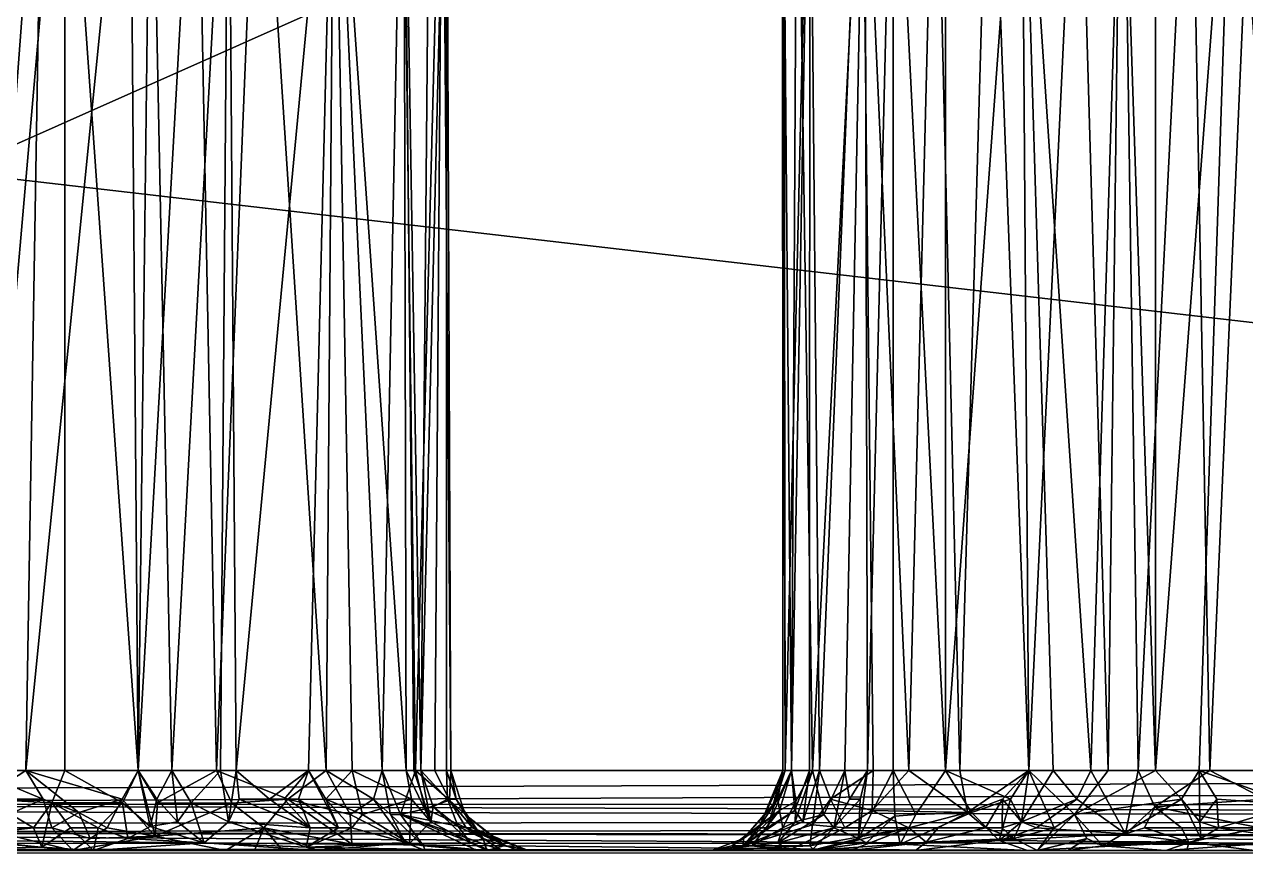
# Model space of a CAD drawing. Extents: x -30 to 83, y -53 to 60.
# Drawn here: x 12.003 to 13.531, y -13.002 to -11.967 of the extents above; entities that cross this region are included whole.
import ezdxf

# ---------------------------------------------------------------- set-up
doc = ezdxf.new("R2010")
doc.units = 0
doc.header["$MEASUREMENT"] = 0

msp = doc.modelspace()

# ---------------------------------------------------------------- linework, layer by layer
for points in [[(63.169998, -40), (-9.17, -40), (63.169998, 60)], [(-9.17, 60), (63.169998, 60), (-9.17, -40)], [(-7.187, 58, 2), (-7.187, -40, 2), (61.187, -40, 2)], [(61.187, 58, 2), (-7.187, 58, 2), (61.187, -40, 2)], [(-30, -1, 38), (30, -1, 38), (-30, -17, 38)], [(30, -17, 38), (-30, -17, 38), (30, -1, 38)], [(30, -2.998, 39.998001), (-30, -2.998, 39.998001), (-30, -15.003, 39.998001)], [(-30, -15.003, 39.998001), (30, -15.003, 39.998001), (30, -2.998, 39.998001)], [(5, -15, 40), (5, -3, 40), (75, -15, 40)], [(75, -3, 40), (75, -15, 40), (5, -3, 40)], [(9.998001, -13.003, 41.998001), (21.252998, -13.003, 41.998001), (21.252998, -7.997999, 41.998001)], [(9.998001, -13.003, 41.998001), (21.252998, -7.997999, 41.998001), (9.998001, -7.997999, 41.998001)], [(18.379839, -12.9, 47.587738), (6.012379, -12.9, 57.905735), (7.153762, -11.59938, 56.953491)], [(18.379839, -11.6, 47.587738), (18.379839, -12.9, 47.587738), (7.153762, -11.59938, 56.953491)], [(10.890836, -12.9, 62.784191), (21.208832, -12.9, 50.416733), (11.864437, -11.6, 61.61721)], [(21.208832, -11.6, 50.416733), (11.864437, -11.6, 61.61721), (21.208832, -12.9, 50.416733)], [(12.026202, -11.6, 57.25922), (11.92889, -12.9, 57.247612), (11.91829, -11.6, 57.245014)], [(12.004444, -12.9, 57.257801), (11.92889, -12.9, 57.247612), (12.026202, -11.6, 57.25922)], [(11.982736, -11.6, 56.263027), (11.940048, -12.9, 56.271519), (12.053453, -11.6, 56.260067)], [(11.940048, -12.9, 56.271519), (12.053453, -12.9, 56.260067), (12.053453, -11.6, 56.260067)], [(12.145329, -12.9, 57.247616), (12.004444, -12.9, 57.257801), (12.134538, -11.6, 57.249271)], [(12.026202, -11.6, 57.25922), (12.134538, -11.6, 57.249271), (12.004444, -12.9, 57.257801)], [(12.053453, -12.9, 56.260067), (12.145329, -12.9, 56.271317), (12.053453, -11.6, 56.260067)], [(12.16116, -11.6, 56.275436), (12.053453, -11.6, 56.260067), (12.145329, -12.9, 56.271317)], [(12.218111, -11.6, 57.224911), (12.145329, -12.9, 57.247616), (12.134538, -11.6, 57.249271)], [(12.145329, -12.9, 57.247616), (12.218111, -11.6, 57.224911), (12.243326, -12.9, 57.214603)], [(12.145329, -12.9, 56.271317), (12.187465, -12.9, 56.282608), (12.16116, -11.6, 56.275436)], [(12.16116, -11.6, 56.275436), (12.187465, -12.9, 56.282608), (12.258197, -11.6, 56.311138)], [(12.187465, -12.9, 56.282608), (12.248417, -12.9, 56.306309), (12.258197, -11.6, 56.311138)], [(12.218111, -11.6, 57.224911), (12.296183, -11.6, 57.186409), (12.243326, -12.9, 57.214603)], [(12.243326, -12.9, 57.214603), (12.296183, -11.6, 57.186409), (12.380328, -12.9, 57.121922)], [(12.248417, -12.9, 56.306309), (12.267982, -12.9, 56.315964), (12.258197, -11.6, 56.311138)], [(12.258197, -11.6, 56.311138), (12.267982, -12.9, 56.315964), (12.390659, -11.6, 56.405914)], [(12.3585, -12.9, 56.376442), (12.390659, -11.6, 56.405914), (12.267982, -12.9, 56.315964)], [(12.390659, -11.6, 57.113018), (12.380328, -12.9, 57.121922), (12.296183, -11.6, 57.186409)], [(12.412932, -12.9, 56.429871), (12.390659, -11.6, 56.405914), (12.3585, -12.9, 56.376442)], [(12.450643, -12.9, 57.039051), (12.380328, -12.9, 57.121922), (12.390659, -11.6, 57.113018)], [(12.477781, -11.6, 56.523922), (12.390659, -11.6, 56.405914), (12.48061, -12.9, 56.528587)], [(12.412932, -12.9, 56.429871), (12.48061, -12.9, 56.528587), (12.390659, -11.6, 56.405914)], [(12.390659, -11.6, 57.113018), (12.476049, -11.6, 56.997181), (12.450643, -12.9, 57.039051)], [(12.450643, -12.9, 57.039051), (12.476049, -11.6, 56.997181), (12.492242, -12.9, 56.965687)], [(12.476049, -11.6, 56.997181), (12.526268, -11.6, 56.844334), (12.492242, -12.9, 56.965687)], [(12.48061, -12.9, 56.528587), (12.490262, -12.9, 56.548153), (12.477781, -11.6, 56.523922)], [(12.490262, -12.9, 56.548153), (12.499044, -12.9, 56.568123), (12.477781, -11.6, 56.523922)], [(12.510654, -11.6, 56.601585), (12.477781, -11.6, 56.523922), (12.499044, -12.9, 56.568123)], [(12.51656, -12.9, 56.899212), (12.492242, -12.9, 56.965687), (12.526268, -11.6, 56.844334)], [(12.510654, -11.6, 56.601585), (12.499044, -12.9, 56.568123), (12.531168, -11.6, 56.683418)], [(12.499044, -12.9, 56.568123), (12.531168, -12.9, 56.683418), (12.531168, -11.6, 56.683418)], [(12.536513, -12.9, 56.775806), (12.51656, -12.9, 56.899212), (12.526268, -11.6, 56.844334)], [(12.526268, -11.6, 56.844334), (12.531168, -11.6, 56.683418), (12.536513, -12.9, 56.775806)], [(12.536513, -12.9, 56.775806), (12.531168, -11.6, 56.683418), (12.531168, -12.9, 56.683418)], [(12.970161, -11.6, 55.477001), (12.963175, -12.9, 55.453468), (12.951557, -11.6, 55.334343)], [(12.952328, -12.9, 55.358856), (12.951557, -11.6, 55.334343), (12.963175, -12.9, 55.453468)], [(12.952328, -12.9, 55.358856), (12.955241, -12.9, 55.285446), (12.951557, -11.6, 55.334343)], [(12.953226, -11.6, 55.301674), (12.951557, -11.6, 55.334343), (12.955241, -12.9, 55.285446)], [(12.953226, -11.6, 55.301674), (12.955241, -12.9, 55.285446), (12.985873, -11.6, 55.164249)], [(12.963168, -12.9, 55.23703), (12.985873, -11.6, 55.164249), (12.955241, -12.9, 55.285446)], [(12.963168, -12.9, 55.23703), (12.985428, -12.9, 55.16407), (12.985873, -11.6, 55.164249)], [(12.98938, -12.9, 55.536594), (12.963175, -12.9, 55.453468), (12.970161, -11.6, 55.477001)], [(13.054646, -11.6, 55.649635), (12.98938, -12.9, 55.536594), (12.970161, -11.6, 55.477001)], [(12.985428, -12.9, 55.16407), (12.998162, -12.9, 55.133942), (12.985873, -11.6, 55.164249)], [(12.985873, -11.6, 55.164249), (12.998162, -12.9, 55.133942), (13.051097, -11.6, 55.050137)], [(13.029622, -12.9, 55.613903), (12.98938, -12.9, 55.536594), (13.054646, -11.6, 55.649635)], [(12.998162, -12.9, 55.133942), (13.065062, -12.9, 55.028263), (13.051097, -11.6, 55.050137)], [(13.058246, -12.9, 55.653744), (13.029622, -12.9, 55.613903), (13.054646, -11.6, 55.649635)], [(13.065062, -12.9, 55.028263), (13.109744, -12.9, 54.980556), (13.051097, -11.6, 55.050137)], [(13.051097, -11.6, 55.050137), (13.109744, -12.9, 54.980556), (13.14283, -11.6, 54.952179)], [(13.054646, -11.6, 55.649635), (13.090228, -11.6, 55.690929), (13.058246, -12.9, 55.653744)], [(13.090228, -12.9, 55.690929), (13.058246, -12.9, 55.653744), (13.090228, -11.6, 55.690929)], [(13.090228, -12.9, 55.690929), (13.090228, -11.6, 55.690929), (13.155734, -12.9, 55.748375)], [(13.155734, -11.6, 55.748375), (13.155734, -12.9, 55.748375), (13.090228, -11.6, 55.690929)], [(13.109744, -12.9, 54.980556), (13.173864, -12.9, 54.930012), (13.14283, -11.6, 54.952179)], [(13.211115, -11.6, 54.907413), (13.14283, -11.6, 54.952179), (13.173864, -12.9, 54.930012)], [(13.259976, -12.9, 55.80719), (13.155734, -12.9, 55.748375), (13.250946, -11.6, 55.800621)], [(13.250946, -11.6, 55.800621), (13.155734, -12.9, 55.748375), (13.155734, -11.6, 55.748375)], [(13.259976, -12.9, 54.883312), (13.211115, -11.6, 54.907413), (13.173864, -12.9, 54.930012)], [(13.321912, -11.6, 54.862293), (13.211115, -11.6, 54.907413), (13.259976, -12.9, 54.883312)], [(13.250946, -11.6, 55.800621), (13.37807, -11.6, 55.83902), (13.337856, -12.9, 55.831871)], [(13.337856, -12.9, 55.831871), (13.290636, -12.9, 55.818604), (13.250946, -11.6, 55.800621)], [(13.290636, -12.9, 55.818604), (13.259976, -12.9, 55.80719), (13.250946, -11.6, 55.800621)], [(13.259976, -12.9, 54.883312), (13.35919, -12.9, 54.854145), (13.321912, -11.6, 54.862293)], [(13.321912, -11.6, 54.862293), (13.35919, -12.9, 54.854145), (13.375277, -11.6, 54.851185)], [(13.337856, -12.9, 55.831871), (13.37807, -11.6, 55.83902), (13.3969, -12.9, 55.842167)], [(13.35919, -12.9, 54.854145), (13.41863, -12.9, 54.846439), (13.375277, -11.6, 54.851185)], [(13.41863, -11.6, 54.846439), (13.375277, -11.6, 54.851185), (13.41863, -12.9, 54.846439)], [(13.37807, -11.6, 55.83902), (13.46223, -11.6, 55.845016), (13.3969, -12.9, 55.842167)], [(13.486681, -12.9, 55.843178), (13.3969, -12.9, 55.842167), (13.46223, -11.6, 55.845016)], [(13.473126, -12.9, 54.845726), (13.516585, -11.6, 54.849529), (13.41863, -12.9, 54.846439)], [(13.41863, -11.6, 54.846439), (13.41863, -12.9, 54.846439), (13.516585, -11.6, 54.849529)], [(13.46223, -11.6, 55.845016), (13.543455, -11.6, 55.836353), (13.486681, -12.9, 55.843178)], [(13.473126, -12.9, 54.845726), (13.601678, -12.9, 54.868393), (13.516585, -11.6, 54.849529)], [(13.585902, -12.9, 55.826462), (13.486681, -12.9, 55.843178), (13.543455, -11.6, 55.836353)], [(13.585902, -11.6, 54.864044), (13.516585, -11.6, 54.849529), (13.601678, -12.9, 54.868393)], [(6.018382, -12.94227, 57.912926), (6.012379, -12.9, 57.905735), (18.379839, -12.9, 47.587738)], [(18.393953, -12.96258, 47.604652), (6.018382, -12.94227, 57.912926), (18.379839, -12.9, 47.587738)], [(21.200899, -12.94422, 50.410114), (21.208832, -12.9, 50.416733), (10.883645, -12.94227, 62.778191)], [(10.890836, -12.9, 62.784191), (10.883645, -12.94227, 62.778191), (21.208832, -12.9, 50.416733)], [(11.92889, -12.9, 57.247612), (12.004444, -12.9, 57.257801), (11.949007, -12.93603, 57.259113)], [(11.954515, -12.93603, 56.259216), (12.037106, -12.94056, 56.249092), (11.940048, -12.9, 56.271519)], [(11.940048, -12.9, 56.271519), (12.037106, -12.94056, 56.249092), (12.053453, -12.9, 56.260067)], [(11.949007, -12.93603, 57.259113), (12.004444, -12.9, 57.257801), (12.026047, -12.93603, 57.266575)], [(12.125211, -12.93603, 57.259109), (12.004444, -12.9, 57.257801), (12.145329, -12.9, 57.247616)], [(12.026047, -12.93603, 57.266575), (12.004444, -12.9, 57.257801), (12.070891, -12.95269, 57.274593)], [(12.125211, -12.93603, 57.259109), (12.070891, -12.95269, 57.274593), (12.004444, -12.9, 57.257801)], [(12.037106, -12.94056, 56.249092), (12.125734, -12.94056, 56.25684), (12.053453, -12.9, 56.260067)], [(12.145329, -12.9, 56.271317), (12.053453, -12.9, 56.260067), (12.125734, -12.94056, 56.25684)], [(12.145329, -12.9, 57.247616), (12.166421, -12.98216, 57.287506), (12.125211, -12.93603, 57.259109)], [(12.145329, -12.9, 56.271317), (12.125734, -12.94056, 56.25684), (12.160156, -12.96993, 56.244793)], [(12.145329, -12.9, 57.247616), (12.243326, -12.9, 57.214603), (12.1692, -12.94056, 57.252453)], [(12.145329, -12.9, 56.271317), (12.168415, -12.93603, 56.269398), (12.187465, -12.9, 56.282608)], [(12.1692, -12.94056, 57.252453), (12.166421, -12.98216, 57.287506), (12.145329, -12.9, 57.247616)], [(12.145329, -12.9, 56.271317), (12.160156, -12.96993, 56.244793), (12.168415, -12.93603, 56.269398)], [(12.187465, -12.9, 56.282608), (12.168415, -12.93603, 56.269398), (12.194493, -12.96428, 56.260292)], [(12.262488, -12.94083, 57.216118), (12.1692, -12.94056, 57.252453), (12.243326, -12.9, 57.214603)], [(12.211669, -12.94056, 56.279873), (12.248417, -12.9, 56.306309), (12.187465, -12.9, 56.282608)], [(12.187465, -12.9, 56.282608), (12.194493, -12.96428, 56.260292), (12.211669, -12.94056, 56.279873)], [(12.211669, -12.94056, 56.279873), (12.258303, -12.96428, 56.28511), (12.248417, -12.9, 56.306309)], [(12.380328, -12.9, 57.121922), (12.332436, -12.93603, 57.171597), (12.243326, -12.9, 57.214603)], [(12.243326, -12.9, 57.214603), (12.332436, -12.93603, 57.171597), (12.262488, -12.94083, 57.216118)], [(12.248417, -12.9, 56.306309), (12.258303, -12.96428, 56.28511), (12.267982, -12.9, 56.315964)], [(12.271377, -12.93603, 56.309441), (12.267982, -12.9, 56.315964), (12.258303, -12.96428, 56.28511)], [(12.267982, -12.9, 56.315964), (12.30971, -12.93603, 56.33157), (12.3585, -12.9, 56.376442)], [(12.267982, -12.9, 56.315964), (12.271377, -12.93603, 56.309441), (12.30971, -12.93603, 56.33157)], [(12.328115, -12.93603, 56.343864), (12.3585, -12.9, 56.376442), (12.30971, -12.93603, 56.33157)], [(12.328115, -12.93603, 56.343864), (12.34597, -12.93603, 56.356953), (12.3585, -12.9, 56.376442)], [(12.332436, -12.93603, 57.171597), (12.380328, -12.9, 57.121922), (12.410733, -12.95523, 57.117126)], [(12.396026, -12.97181, 56.367779), (12.3585, -12.9, 56.376442), (12.34597, -12.93603, 56.356953)], [(12.3585, -12.9, 56.376442), (12.379869, -12.93603, 56.385406), (12.412932, -12.9, 56.429871)], [(12.396026, -12.97181, 56.367779), (12.379869, -12.93603, 56.385406), (12.3585, -12.9, 56.376442)], [(12.425979, -12.95523, 56.418434), (12.412932, -12.9, 56.429871), (12.379869, -12.93603, 56.385406)], [(12.439619, -12.93603, 57.068317), (12.380328, -12.9, 57.121922), (12.450643, -12.9, 57.039051)], [(12.439619, -12.93603, 57.068317), (12.410733, -12.95523, 57.117126), (12.380328, -12.9, 57.121922)], [(12.425979, -12.95523, 56.418434), (12.487129, -12.93603, 56.525196), (12.412932, -12.9, 56.429871)], [(12.48061, -12.9, 56.528587), (12.412932, -12.9, 56.429871), (12.487129, -12.93603, 56.525196)], [(12.450643, -12.9, 57.039051), (12.460896, -12.95523, 57.056202), (12.439619, -12.93603, 57.068317)], [(12.450643, -12.9, 57.039051), (12.492242, -12.9, 56.965687), (12.473433, -12.95523, 57.03743)], [(12.473433, -12.95523, 57.03743), (12.460896, -12.95523, 57.056202), (12.450643, -12.9, 57.039051)], [(12.504446, -12.94817, 56.971046), (12.473433, -12.95523, 57.03743), (12.492242, -12.9, 56.965687)], [(12.490262, -12.9, 56.548153), (12.48061, -12.9, 56.528587), (12.511461, -12.96428, 56.538269)], [(12.487129, -12.93603, 56.525196), (12.511461, -12.96428, 56.538269), (12.48061, -12.9, 56.528587)], [(12.490262, -12.9, 56.548153), (12.511461, -12.96428, 56.538269), (12.499044, -12.9, 56.568123)], [(12.51656, -12.9, 56.899212), (12.534852, -12.93716, 56.858517), (12.492242, -12.9, 56.965687)], [(12.534852, -12.93716, 56.858517), (12.504446, -12.94817, 56.971046), (12.492242, -12.9, 56.965687)], [(12.514551, -12.94563, 56.573914), (12.499044, -12.9, 56.568123), (12.511461, -12.96428, 56.538269)], [(12.514551, -12.94563, 56.573914), (12.532434, -12.93603, 56.649654), (12.499044, -12.9, 56.568123)], [(12.499044, -12.9, 56.568123), (12.532434, -12.93603, 56.649654), (12.531168, -12.9, 56.683418)], [(12.51656, -12.9, 56.899212), (12.536513, -12.9, 56.775806), (12.534852, -12.93716, 56.858517)], [(12.531168, -12.9, 56.683418), (12.543253, -12.93603, 56.726288), (12.536513, -12.9, 56.775806)], [(12.532434, -12.93603, 56.649654), (12.543253, -12.93603, 56.726288), (12.531168, -12.9, 56.683418)], [(12.554453, -12.95523, 56.759468), (12.534852, -12.93716, 56.858517), (12.536513, -12.9, 56.775806)], [(12.554453, -12.95523, 56.759468), (12.536513, -12.9, 56.775806), (12.543253, -12.93603, 56.726288)], [(12.955241, -12.9, 55.285446), (12.952328, -12.9, 55.358856), (12.922085, -12.97181, 55.298943)], [(12.939211, -12.94563, 55.334187), (12.922085, -12.97181, 55.298943), (12.952328, -12.9, 55.358856)], [(12.922085, -12.97181, 55.298943), (12.932656, -12.97181, 55.230263), (12.955241, -12.9, 55.285446)], [(12.963168, -12.9, 55.23703), (12.955241, -12.9, 55.285446), (12.932656, -12.97181, 55.230263)], [(12.963168, -12.9, 55.23703), (12.932656, -12.97181, 55.230263), (12.967029, -12.95016, 55.16898)], [(12.9459, -12.93603, 55.389469), (12.939211, -12.94563, 55.334187), (12.952328, -12.9, 55.358856)], [(12.963175, -12.9, 55.453468), (12.9459, -12.93603, 55.389469), (12.952328, -12.9, 55.358856)], [(12.9459, -12.93603, 55.389469), (12.963175, -12.9, 55.453468), (12.948163, -12.95016, 55.456799)], [(12.968521, -12.93857, 55.503277), (12.948163, -12.95016, 55.456799), (12.963175, -12.9, 55.453468)], [(12.967029, -12.95016, 55.16898), (12.985428, -12.9, 55.16407), (12.963168, -12.9, 55.23703)], [(12.968521, -12.93857, 55.503277), (12.963175, -12.9, 55.453468), (12.98938, -12.9, 55.536594)], [(12.976964, -12.96428, 55.124054), (12.985428, -12.9, 55.16407), (12.967029, -12.95016, 55.16898)], [(13.003282, -12.95523, 55.603928), (12.967772, -12.96428, 55.545547), (12.98938, -12.9, 55.536594)], [(12.98938, -12.9, 55.536594), (12.967772, -12.96428, 55.545547), (12.968521, -12.93857, 55.503277)], [(12.976964, -12.96428, 55.124054), (12.998162, -12.9, 55.133942), (12.985428, -12.9, 55.16407)], [(12.989062, -12.96805, 55.091747), (12.998162, -12.9, 55.133942), (12.976964, -12.96428, 55.124054)], [(12.998162, -12.9, 55.133942), (12.989062, -12.96805, 55.091747), (13.011937, -12.93603, 55.091572)], [(13.029622, -12.9, 55.613903), (13.003282, -12.95523, 55.603928), (12.98938, -12.9, 55.536594)], [(13.065062, -12.9, 55.028263), (12.998162, -12.9, 55.133942), (13.011937, -12.93603, 55.091572)], [(13.029622, -12.9, 55.613903), (13.016137, -12.97181, 55.649975), (13.003282, -12.95523, 55.603928)], [(13.011937, -12.93603, 55.091572), (13.063931, -12.95016, 55.005524), (13.065062, -12.9, 55.028263)], [(13.035724, -12.93603, 55.636257), (13.016137, -12.97181, 55.649975), (13.029622, -12.9, 55.613903)], [(13.035724, -12.93603, 55.636257), (13.029622, -12.9, 55.613903), (13.058246, -12.9, 55.653744)], [(13.048813, -12.93603, 55.65411), (13.035724, -12.93603, 55.636257), (13.058246, -12.9, 55.653744)], [(13.090228, -12.9, 55.690929), (13.046974, -12.98499, 55.715771), (13.058246, -12.9, 55.653744)], [(13.046974, -12.98499, 55.715771), (13.048813, -12.93603, 55.65411), (13.058246, -12.9, 55.653744)], [(13.046974, -12.98499, 55.715771), (13.090228, -12.9, 55.690929), (13.092264, -12.95711, 55.720261)], [(13.065062, -12.9, 55.028263), (13.063931, -12.95016, 55.005524), (13.109744, -12.9, 54.980556)], [(13.109744, -12.9, 54.980556), (13.063931, -12.95016, 55.005524), (13.183488, -12.95269, 54.903927)], [(13.118773, -12.95523, 55.741566), (13.090228, -12.9, 55.690929), (13.155734, -12.9, 55.748375)], [(13.092264, -12.95711, 55.720261), (13.090228, -12.9, 55.690929), (13.118773, -12.95523, 55.741566)], [(13.109744, -12.9, 54.980556), (13.183488, -12.95269, 54.903927), (13.173864, -12.9, 54.930012)], [(13.118773, -12.95523, 55.741566), (13.155734, -12.9, 55.748375), (13.188474, -12.95269, 55.789314)], [(13.188474, -12.95269, 55.789314), (13.155734, -12.9, 55.748375), (13.23691, -12.93603, 55.805069)], [(13.259976, -12.9, 55.80719), (13.23691, -12.93603, 55.805069), (13.155734, -12.9, 55.748375)], [(13.173864, -12.9, 54.930012), (13.183488, -12.95269, 54.903927), (13.259976, -12.9, 54.883312)], [(13.226982, -12.93603, 54.890327), (13.259976, -12.9, 54.883312), (13.183488, -12.95269, 54.903927)], [(13.259976, -12.9, 54.883312), (13.226982, -12.93603, 54.890327), (13.251031, -12.96428, 54.861698)], [(13.259976, -12.9, 55.80719), (13.251024, -12.96428, 55.8288), (13.23691, -12.93603, 55.805069)], [(13.290636, -12.9, 55.818604), (13.251024, -12.96428, 55.8288), (13.259976, -12.9, 55.80719)], [(13.290636, -12.9, 55.818604), (13.320009, -12.93603, 55.83532), (13.251024, -12.96428, 55.8288)], [(13.29157, -12.97181, 54.838581), (13.259976, -12.9, 54.883312), (13.251031, -12.96428, 54.861698)], [(13.35919, -12.9, 54.854145), (13.259976, -12.9, 54.883312), (13.317421, -12.95523, 54.845528)], [(13.259976, -12.9, 54.883312), (13.29157, -12.97181, 54.838581), (13.317421, -12.95523, 54.845528)], [(13.320009, -12.93603, 55.83532), (13.290636, -12.9, 55.818604), (13.337856, -12.9, 55.831871)], [(13.35919, -12.9, 54.854145), (13.317421, -12.95523, 54.845528), (13.41863, -12.9, 54.846439)], [(13.451326, -12.93603, 54.837898), (13.41863, -12.9, 54.846439), (13.317421, -12.95523, 54.845528)], [(13.320009, -12.93603, 55.83532), (13.337856, -12.9, 55.831871), (13.380955, -12.97934, 55.879761)], [(13.337856, -12.9, 55.831871), (13.3969, -12.9, 55.842167), (13.380955, -12.97934, 55.879761)], [(13.380955, -12.97934, 55.879761), (13.3969, -12.9, 55.842167), (13.41793, -12.94563, 55.856392)], [(13.3969, -12.9, 55.842167), (13.486681, -12.9, 55.843178), (13.41793, -12.94563, 55.856392)], [(13.41793, -12.94563, 55.856392), (13.486681, -12.9, 55.843178), (13.555653, -12.93603, 55.841423)], [(13.473126, -12.9, 54.845726), (13.41863, -12.9, 54.846439), (13.451326, -12.93603, 54.837898)], [(13.451326, -12.93603, 54.837898), (13.474152, -12.96428, 54.822353), (13.473126, -12.9, 54.845726)], [(13.594296, -12.94309, 54.854408), (13.473126, -12.9, 54.845726), (13.495542, -12.93603, 54.839828)], [(13.601678, -12.9, 54.868393), (13.473126, -12.9, 54.845726), (13.594296, -12.94309, 54.854408)], [(13.473126, -12.9, 54.845726), (13.474152, -12.96428, 54.822353), (13.495542, -12.93603, 54.839828)], [(13.486681, -12.9, 55.843178), (13.585902, -12.9, 55.826462), (13.555653, -12.93603, 55.841423)], [(6.030446, -12.96874, 57.92738), (6.018382, -12.94227, 57.912926), (18.393953, -12.96258, 47.604652)], [(10.883645, -12.94227, 62.778191), (10.863414, -12.97661, 62.761311), (21.186007, -12.97028, 50.397682)], [(21.186007, -12.97028, 50.397682), (21.200899, -12.94422, 50.410114), (10.883645, -12.94227, 62.778191)], [(12.013933, -12.97181, 56.228706), (11.954515, -12.93603, 56.259216), (11.895161, -12.98499, 56.229717)], [(11.949007, -12.93603, 57.259113), (12.026047, -12.93603, 57.266575), (11.944857, -12.97181, 57.282654)], [(12.037112, -12.97181, 57.290722), (11.944857, -12.97181, 57.282654), (12.026047, -12.93603, 57.266575)], [(12.037106, -12.94056, 56.249092), (11.954515, -12.93603, 56.259216), (12.013933, -12.97181, 56.228706)], [(12.013933, -12.97181, 56.228706), (12.024724, -12.99588, 56.186535), (12.037106, -12.94056, 56.249092)], [(12.037106, -12.94056, 56.249092), (12.024724, -12.99588, 56.186535), (12.060285, -12.97181, 56.22871)], [(12.037112, -12.97181, 57.290722), (12.026047, -12.93603, 57.266575), (12.070891, -12.95269, 57.274593)], [(12.060285, -12.97181, 56.22871), (12.094926, -12.97181, 56.231491), (12.037106, -12.94056, 56.249092)], [(12.125734, -12.94056, 56.25684), (12.037106, -12.94056, 56.249092), (12.094926, -12.97181, 56.231491)], [(12.125211, -12.93603, 57.259109), (12.106451, -12.97181, 57.286182), (12.070891, -12.95269, 57.274593)], [(12.132339, -12.98499, 56.219364), (12.125734, -12.94056, 56.25684), (12.094926, -12.97181, 56.231491)], [(12.106451, -12.97181, 57.286182), (12.125211, -12.93603, 57.259109), (12.166421, -12.98216, 57.287506)], [(12.125734, -12.94056, 56.25684), (12.132339, -12.98499, 56.219364), (12.160156, -12.96993, 56.244793)], [(12.160156, -12.96993, 56.244793), (12.194493, -12.96428, 56.260292), (12.168415, -12.93603, 56.269398)], [(12.1692, -12.94056, 57.252453), (12.262488, -12.94083, 57.216118), (12.166421, -12.98216, 57.287506)], [(12.302483, -12.97181, 57.219112), (12.166421, -12.98216, 57.287506), (12.262488, -12.94083, 57.216118)], [(12.194493, -12.96428, 56.260292), (12.227861, -12.99063, 56.235367), (12.211669, -12.94056, 56.279873)], [(12.211669, -12.94056, 56.279873), (12.227861, -12.99063, 56.235367), (12.258303, -12.96428, 56.28511)], [(12.258303, -12.96428, 56.28511), (12.360522, -12.97181, 56.33799), (12.271377, -12.93603, 56.309441)], [(12.302483, -12.97181, 57.219112), (12.262488, -12.94083, 57.216118), (12.332436, -12.93603, 57.171597)], [(12.30971, -12.93603, 56.33157), (12.271377, -12.93603, 56.309441), (12.360522, -12.97181, 56.33799)], [(12.302483, -12.97181, 57.219112), (12.332436, -12.93603, 57.171597), (12.412473, -12.99238, 57.178432)], [(12.30971, -12.93603, 56.33157), (12.360522, -12.97181, 56.33799), (12.328115, -12.93603, 56.343864)], [(12.328115, -12.93603, 56.343864), (12.360522, -12.97181, 56.33799), (12.34597, -12.93603, 56.356953)], [(12.332436, -12.93603, 57.171597), (12.410733, -12.95523, 57.117126), (12.412473, -12.99238, 57.178432)], [(12.34597, -12.93603, 56.356953), (12.360522, -12.97181, 56.33799), (12.396026, -12.97181, 56.367779)], [(12.379869, -12.93603, 56.385406), (12.412763, -12.97181, 56.383808), (12.425979, -12.95523, 56.418434)], [(12.396026, -12.97181, 56.367779), (12.412763, -12.97181, 56.383808), (12.379869, -12.93603, 56.385406)], [(12.439619, -12.93603, 57.068317), (12.479591, -12.99063, 57.098999), (12.410733, -12.95523, 57.117126)], [(12.425979, -12.95523, 56.418434), (12.484965, -12.99124, 56.423824), (12.487129, -12.93603, 56.525196)], [(12.479591, -12.99063, 57.098999), (12.439619, -12.93603, 57.068317), (12.460896, -12.95523, 57.056202)], [(12.511461, -12.96428, 56.538269), (12.487129, -12.93603, 56.525196), (12.484965, -12.99124, 56.423824)], [(12.534852, -12.93716, 56.858517), (12.555776, -12.97181, 56.874451), (12.504446, -12.94817, 56.971046)], [(12.561206, -12.99063, 56.56871), (12.514551, -12.94563, 56.573914), (12.511461, -12.96428, 56.538269)], [(12.514551, -12.94563, 56.573914), (12.545869, -12.96993, 56.614368), (12.532434, -12.93603, 56.649654)], [(12.514551, -12.94563, 56.573914), (12.561206, -12.99063, 56.56871), (12.545869, -12.96993, 56.614368)], [(12.545869, -12.96993, 56.614368), (12.577208, -12.98499, 56.664234), (12.532434, -12.93603, 56.649654)], [(12.532434, -12.93603, 56.649654), (12.577208, -12.98499, 56.664234), (12.543253, -12.93603, 56.726288)], [(12.534852, -12.93716, 56.858517), (12.554453, -12.95523, 56.759468), (12.563822, -12.97181, 56.828812)], [(12.563822, -12.97181, 56.828812), (12.555776, -12.97181, 56.874451), (12.534852, -12.93716, 56.858517)], [(12.554453, -12.95523, 56.759468), (12.543253, -12.93603, 56.726288), (12.577208, -12.98499, 56.664234)], [(12.939211, -12.94563, 55.334187), (12.9459, -12.93603, 55.389469), (12.902887, -12.98499, 55.345253)], [(12.9459, -12.93603, 55.389469), (12.948163, -12.95016, 55.456799), (12.902887, -12.98499, 55.345253)], [(12.939211, -12.94563, 55.334187), (12.902887, -12.98499, 55.345253), (12.922085, -12.97181, 55.298943)], [(12.948163, -12.95016, 55.456799), (12.968521, -12.93857, 55.503277), (12.952102, -12.97181, 55.526951)], [(12.952102, -12.97181, 55.526951), (12.968521, -12.93857, 55.503277), (12.967772, -12.96428, 55.545547)], [(12.989062, -12.96805, 55.091747), (13.029848, -12.97181, 55.021843), (13.011937, -12.93603, 55.091572)], [(13.063931, -12.95016, 55.005524), (13.011937, -12.93603, 55.091572), (13.029848, -12.97181, 55.021843)], [(13.048813, -12.93603, 55.65411), (13.046974, -12.98499, 55.715771), (13.016137, -12.97181, 55.649975)], [(13.035724, -12.93603, 55.636257), (13.048813, -12.93603, 55.65411), (13.016137, -12.97181, 55.649975)], [(13.206017, -12.97181, 54.874016), (13.226982, -12.93603, 54.890327), (13.183488, -12.95269, 54.903927)], [(13.23691, -12.93603, 55.805069), (13.223072, -12.98781, 55.848648), (13.188474, -12.95269, 55.789314)], [(13.206017, -12.97181, 54.874016), (13.226798, -12.97181, 54.86377), (13.226982, -12.93603, 54.890327)], [(13.223072, -12.98781, 55.848648), (13.23691, -12.93603, 55.805069), (13.251024, -12.96428, 55.8288)], [(13.226798, -12.97181, 54.86377), (13.251031, -12.96428, 54.861698), (13.226982, -12.93603, 54.890327)], [(13.251024, -12.96428, 55.8288), (13.320009, -12.93603, 55.83532), (13.269621, -12.97181, 55.844471)], [(13.320009, -12.93603, 55.83532), (13.380955, -12.97934, 55.879761), (13.269621, -12.97181, 55.844471)], [(13.352677, -12.99413, 54.785831), (13.451326, -12.93603, 54.837898), (13.317421, -12.95523, 54.845528)], [(13.352677, -12.99413, 54.785831), (13.475247, -12.98499, 54.797344), (13.451326, -12.93603, 54.837898)], [(13.41793, -12.94563, 55.856392), (13.405018, -12.97181, 55.874493), (13.380955, -12.97934, 55.879761)], [(13.41793, -12.94563, 55.856392), (13.451319, -12.97181, 55.876514), (13.405018, -12.97181, 55.874493)], [(13.41793, -12.94563, 55.856392), (13.555653, -12.93603, 55.841423), (13.549211, -12.97181, 55.867054)], [(13.549211, -12.97181, 55.867054), (13.451319, -12.97181, 55.876514), (13.41793, -12.94563, 55.856392)], [(13.475247, -12.98499, 54.797344), (13.474152, -12.96428, 54.822353), (13.451326, -12.93603, 54.837898)], [(13.497621, -12.97181, 54.816013), (13.495542, -12.93603, 54.839828), (13.474152, -12.96428, 54.822353)], [(13.594296, -12.94309, 54.854408), (13.495542, -12.93603, 54.839828), (13.497621, -12.97181, 54.816013)], [(13.606147, -12.98781, 54.814415), (13.594296, -12.94309, 54.854408), (13.497621, -12.97181, 54.816013)], [(18.415577, -12.98967, 47.630562), (6.030446, -12.96874, 57.92738), (18.393953, -12.96258, 47.604652)], [(12.037112, -12.97181, 57.290722), (12.070891, -12.95269, 57.274593), (12.084906, -12.98499, 57.305805)], [(12.070891, -12.95269, 57.274593), (12.106451, -12.97181, 57.286182), (12.084906, -12.98499, 57.305805)], [(12.410733, -12.95523, 57.117126), (12.479591, -12.99063, 57.098999), (12.412473, -12.99238, 57.178432)], [(12.412763, -12.97181, 56.383808), (12.484965, -12.99124, 56.423824), (12.425979, -12.95523, 56.418434)], [(12.460896, -12.95523, 57.056202), (12.473433, -12.95523, 57.03743), (12.502424, -12.99413, 57.085285)], [(12.502424, -12.99413, 57.085285), (12.479591, -12.99063, 57.098999), (12.460896, -12.95523, 57.056202)], [(12.555776, -12.97181, 56.874451), (12.473433, -12.95523, 57.03743), (12.504446, -12.94817, 56.971046)], [(12.473433, -12.95523, 57.03743), (12.569317, -13, 57.03651), (12.502424, -12.99413, 57.085285)], [(12.58616, -13, 57.001057), (12.473433, -12.95523, 57.03743), (12.600917, -13, 56.964676)], [(12.555776, -12.97181, 56.874451), (12.600917, -13, 56.964676), (12.473433, -12.95523, 57.03743)], [(12.58616, -13, 57.001057), (12.569317, -13, 57.03651), (12.473433, -12.95523, 57.03743)], [(12.554453, -12.95523, 56.759468), (12.577208, -12.98499, 56.664234), (12.602989, -12.99413, 56.709953)], [(12.554453, -12.95523, 56.759468), (12.602989, -12.99413, 56.709953), (12.604615, -12.99413, 56.784245)], [(12.554453, -12.95523, 56.759468), (12.604615, -12.99413, 56.784245), (12.563822, -12.97181, 56.828812)], [(12.888129, -12.99413, 55.419392), (12.902887, -12.98499, 55.345253), (12.948163, -12.95016, 55.456799)], [(12.948163, -12.95016, 55.456799), (12.902633, -12.99413, 55.492275), (12.888129, -12.99413, 55.419392)], [(12.967029, -12.95016, 55.16898), (12.932656, -12.97181, 55.230263), (12.902633, -12.99413, 55.198231)], [(12.976964, -12.96428, 55.124054), (12.967029, -12.95016, 55.16898), (12.902633, -12.99413, 55.198231)], [(12.91348, -12.99413, 55.527588), (12.902633, -12.99413, 55.492275), (12.948163, -12.95016, 55.456799)], [(12.948163, -12.95016, 55.456799), (12.952102, -12.97181, 55.526951), (12.91348, -12.99413, 55.527588)], [(13.016137, -12.97181, 55.649975), (12.945837, -12.99063, 55.580959), (13.003282, -12.95523, 55.603928)], [(13.003282, -12.95523, 55.603928), (12.945837, -12.99063, 55.580959), (12.967772, -12.96428, 55.545547)], [(13.029848, -12.97181, 55.021843), (13.109829, -12.97181, 54.938286), (13.063931, -12.95016, 55.005524)], [(13.092264, -12.95711, 55.720261), (13.056937, -12.99063, 55.739635), (13.046974, -12.98499, 55.715771)], [(13.056937, -12.99063, 55.739635), (13.092264, -12.95711, 55.720261), (13.099166, -12.99238, 55.78421)], [(13.063931, -12.95016, 55.005524), (13.109829, -12.97181, 54.938286), (13.183488, -12.95269, 54.903927)], [(13.118773, -12.95523, 55.741566), (13.099166, -12.99238, 55.78421), (13.092264, -12.95711, 55.720261)], [(13.099166, -12.99238, 55.78421), (13.118773, -12.95523, 55.741566), (13.188474, -12.95269, 55.789314)], [(13.223072, -12.98781, 55.848648), (13.099166, -12.99238, 55.78421), (13.188474, -12.95269, 55.789314)], [(13.146599, -12.97181, 54.910072), (13.183488, -12.95269, 54.903927), (13.109829, -12.97181, 54.938286)], [(13.183488, -12.95269, 54.903927), (13.146599, -12.97181, 54.910072), (13.206017, -12.97181, 54.874016)], [(13.317421, -12.95523, 54.845528), (13.29157, -12.97181, 54.838581), (13.270894, -13, 54.773018)], [(13.270894, -13, 54.773018), (13.332617, -12.98499, 54.809826), (13.317421, -12.95523, 54.845528)], [(13.317421, -12.95523, 54.845528), (13.332617, -12.98499, 54.809826), (13.352677, -12.99413, 54.785831)], [(6.030446, -12.96874, 57.92738), (18.415577, -12.98967, 47.630562), (6.053363, -12.99265, 57.954853)], [(10.817403, -12.99991, 62.722923), (13.180901, -13, 59.88316), (10.863414, -12.97661, 62.761311)], [(21.186007, -12.97028, 50.397682), (10.863414, -12.97661, 62.761311), (21.16601, -12.98967, 50.380997)], [(14.724634, -13, 58.032784), (10.863414, -12.97661, 62.761311), (13.180901, -13, 59.88316)], [(10.863414, -12.97661, 62.761311), (14.724634, -13, 58.032784), (21.16601, -12.98967, 50.380997)], [(11.895161, -12.98499, 56.229717), (12.024724, -12.99588, 56.186535), (12.013933, -12.97181, 56.228706)], [(11.918404, -12.98499, 57.294895), (11.944857, -12.97181, 57.282654), (12.063283, -13, 57.358894)], [(12.037112, -12.97181, 57.290722), (12.063283, -13, 57.358894), (11.944857, -12.97181, 57.282654)], [(12.024724, -12.99588, 56.186535), (12.089403, -13, 56.161751), (12.060285, -12.97181, 56.22871)], [(12.037112, -12.97181, 57.290722), (12.084906, -12.98499, 57.305805), (12.063283, -13, 57.358894)], [(12.094926, -12.97181, 56.231491), (12.060285, -12.97181, 56.22871), (12.089403, -13, 56.161751)], [(12.166421, -12.98216, 57.287506), (12.084906, -12.98499, 57.305805), (12.106451, -12.97181, 57.286182)], [(12.132339, -12.98499, 56.219364), (12.094926, -12.97181, 56.231491), (12.089403, -13, 56.161751)], [(12.160156, -12.96993, 56.244793), (12.132339, -12.98499, 56.219364), (12.227861, -12.99063, 56.235367)], [(12.227861, -12.99063, 56.235367), (12.194493, -12.96428, 56.260292), (12.160156, -12.96993, 56.244793)], [(12.302483, -12.97181, 57.219112), (12.254519, -13, 57.318539), (12.166421, -12.98216, 57.287506)], [(12.227861, -12.99063, 56.235367), (12.355579, -12.99588, 56.283039), (12.258303, -12.96428, 56.28511)], [(12.254519, -13, 57.318539), (12.302483, -12.97181, 57.219112), (12.290681, -13, 57.303253)], [(12.360522, -12.97181, 56.33799), (12.258303, -12.96428, 56.28511), (12.355579, -12.99588, 56.283039)], [(12.325633, -13, 57.28537), (12.290681, -13, 57.303253), (12.302483, -12.97181, 57.219112)], [(12.302483, -12.97181, 57.219112), (12.412473, -12.99238, 57.178432), (12.370372, -13, 57.258224)], [(12.370372, -13, 57.258224), (12.325633, -13, 57.28537), (12.302483, -12.97181, 57.219112)], [(12.360522, -12.97181, 56.33799), (12.355579, -12.99588, 56.283039), (12.396026, -12.97181, 56.367779)], [(12.412763, -12.97181, 56.383808), (12.355579, -12.99588, 56.283039), (12.484965, -12.99124, 56.423824)], [(12.396026, -12.97181, 56.367779), (12.355579, -12.99588, 56.283039), (12.412763, -12.97181, 56.383808)], [(12.511461, -12.96428, 56.538269), (12.484965, -12.99124, 56.423824), (12.561206, -12.99063, 56.56871)], [(12.561206, -12.99063, 56.56871), (12.577208, -12.98499, 56.664234), (12.545869, -12.96993, 56.614368)], [(12.563822, -12.97181, 56.828812), (12.633402, -13, 56.824768), (12.555776, -12.97181, 56.874451)], [(12.619776, -13, 56.902046), (12.555776, -12.97181, 56.874451), (12.633402, -13, 56.824768)], [(12.619776, -13, 56.902046), (12.600917, -13, 56.964676), (12.555776, -12.97181, 56.874451)], [(12.633402, -13, 56.824768), (12.563822, -12.97181, 56.828812), (12.604615, -12.99413, 56.784245)], [(12.976964, -12.96428, 55.124054), (12.902633, -12.99413, 55.198231), (12.989062, -12.96805, 55.091747)], [(12.986, -12.99413, 55.019432), (12.989062, -12.96805, 55.091747), (12.902633, -12.99413, 55.198231)], [(12.932656, -12.97181, 55.230263), (12.922085, -12.97181, 55.298943), (12.902633, -12.99413, 55.198231)], [(12.902887, -12.98499, 55.345253), (12.902633, -12.99413, 55.198231), (12.922085, -12.97181, 55.298943)], [(12.952102, -12.97181, 55.526951), (12.945837, -12.99063, 55.580959), (12.91348, -12.99413, 55.527588)], [(12.952102, -12.97181, 55.526951), (12.967772, -12.96428, 55.545547), (12.945837, -12.99063, 55.580959)], [(13.016137, -12.97181, 55.649975), (12.95983, -13, 55.689396), (12.945837, -12.99063, 55.580959)], [(13.016137, -12.97181, 55.649975), (12.987818, -13, 55.725639), (12.95983, -13, 55.689396)], [(13.029848, -12.97181, 55.021843), (12.989062, -12.96805, 55.091747), (12.986, -12.99413, 55.019432)], [(13.029848, -12.97181, 55.021843), (12.986, -12.99413, 55.019432), (13.109829, -12.97181, 54.938286)], [(12.986, -12.99413, 55.019432), (12.991693, -13, 54.959576), (13.109829, -12.97181, 54.938286)], [(13.046974, -12.98499, 55.715771), (12.987818, -13, 55.725639), (13.016137, -12.97181, 55.649975)], [(12.991693, -13, 54.959576), (13.036516, -13, 54.911938), (13.109829, -12.97181, 54.938286)], [(13.036516, -13, 54.911938), (13.13165, -12.98956, 54.890202), (13.109829, -12.97181, 54.938286)], [(13.146599, -12.97181, 54.910072), (13.109829, -12.97181, 54.938286), (13.13165, -12.98956, 54.890202)], [(13.13165, -12.98956, 54.890202), (13.206017, -12.97181, 54.874016), (13.146599, -12.97181, 54.910072)], [(13.13165, -12.98956, 54.890202), (13.241449, -12.98499, 54.83857), (13.206017, -12.97181, 54.874016)], [(13.226798, -12.97181, 54.86377), (13.206017, -12.97181, 54.874016), (13.241449, -12.98499, 54.83857)], [(13.223072, -12.98781, 55.848648), (13.251024, -12.96428, 55.8288), (13.269621, -12.97181, 55.844471)], [(13.223072, -12.98781, 55.848648), (13.269621, -12.97181, 55.844471), (13.380955, -12.97934, 55.879761)], [(13.241449, -12.98499, 54.83857), (13.251031, -12.96428, 54.861698), (13.226798, -12.97181, 54.86377)], [(13.251031, -12.96428, 54.861698), (13.241449, -12.98499, 54.83857), (13.29157, -12.97181, 54.838581)], [(13.241449, -12.98499, 54.83857), (13.270894, -13, 54.773018), (13.29157, -12.97181, 54.838581)], [(13.405018, -12.97181, 55.874493), (13.46049, -12.98993, 55.900833), (13.380955, -12.97934, 55.879761)], [(13.46049, -12.98993, 55.900833), (13.405018, -12.97181, 55.874493), (13.451319, -12.97181, 55.876514)], [(13.451319, -12.97181, 55.876514), (13.549211, -12.97181, 55.867054), (13.46049, -12.98993, 55.900833)], [(13.598341, -12.99413, 55.89394), (13.46049, -12.98993, 55.900833), (13.549211, -12.97181, 55.867054)], [(13.475247, -12.98499, 54.797344), (13.497621, -12.97181, 54.816013), (13.474152, -12.96428, 54.822353)], [(13.475247, -12.98499, 54.797344), (13.606147, -12.98781, 54.814415), (13.497621, -12.97181, 54.816013)], [(6.053363, -12.99265, 57.954853), (18.415577, -12.98967, 47.630562), (13.654973, -13, 51.659863)], [(13.654973, -13, 51.659863), (8.102488, -13, 56.292217), (6.053363, -12.99265, 57.954853)], [(11.895161, -12.98499, 56.229717), (11.819903, -13, 56.200932), (12.024724, -12.99588, 56.186535)], [(11.907246, -13, 57.345242), (11.918404, -12.98499, 57.294895), (12.063283, -13, 57.358894)], [(12.166421, -12.98216, 57.287506), (12.063283, -13, 57.358894), (12.084906, -12.98499, 57.305805)], [(12.254519, -13, 57.318539), (12.063283, -13, 57.358894), (12.166421, -12.98216, 57.287506)], [(12.132339, -12.98499, 56.219364), (12.089403, -13, 56.161751), (12.227861, -12.99063, 56.235367)], [(12.370054, -13, 56.261181), (12.227861, -12.99063, 56.235367), (12.089403, -13, 56.161751)], [(12.227861, -12.99063, 56.235367), (12.370054, -13, 56.261181), (12.355579, -12.99588, 56.283039)], [(12.355579, -12.99588, 56.283039), (12.581429, -13, 56.509243), (12.484965, -12.99124, 56.423824)], [(12.504482, -13, 57.134563), (12.370372, -13, 57.258224), (12.479591, -12.99063, 57.098999)], [(12.412473, -12.99238, 57.178432), (12.479591, -12.99063, 57.098999), (12.370372, -13, 57.258224)], [(12.504482, -13, 57.134563), (12.479591, -12.99063, 57.098999), (12.502424, -12.99413, 57.085285)], [(12.561206, -12.99063, 56.56871), (12.484965, -12.99124, 56.423824), (12.581429, -13, 56.509243)], [(12.577208, -12.98499, 56.664234), (12.561206, -12.99063, 56.56871), (12.581429, -13, 56.509243)], [(12.602989, -12.99413, 56.709953), (12.577208, -12.98499, 56.664234), (12.581429, -13, 56.509243)], [(12.863225, -13, 55.419422), (12.862992, -13, 55.228226), (12.902887, -12.98499, 55.345253)], [(12.902633, -12.99413, 55.198231), (12.902887, -12.98499, 55.345253), (12.862992, -13, 55.228226)], [(12.888129, -12.99413, 55.419392), (12.863225, -13, 55.419422), (12.902887, -12.98499, 55.345253)], [(12.945837, -12.99063, 55.580959), (12.95983, -13, 55.689396), (12.91348, -12.99413, 55.527588)], [(13.046974, -12.98499, 55.715771), (13.056937, -12.99063, 55.739635), (12.987818, -13, 55.725639)], [(13.056937, -12.99063, 55.739635), (13.099166, -12.99238, 55.78421), (12.987818, -13, 55.725639)], [(12.987818, -13, 55.725639), (13.099166, -12.99238, 55.78421), (13.258272, -13, 55.900326)], [(13.13165, -12.98956, 54.890202), (13.036516, -13, 54.911938), (13.118378, -13, 54.846962)], [(13.223072, -12.98781, 55.848648), (13.258272, -13, 55.900326), (13.099166, -12.99238, 55.78421)], [(13.270894, -13, 54.773018), (13.241449, -12.98499, 54.83857), (13.118378, -13, 54.846962)], [(13.13165, -12.98956, 54.890202), (13.118378, -13, 54.846962), (13.241449, -12.98499, 54.83857)], [(13.223072, -12.98781, 55.848648), (13.380955, -12.97934, 55.879761), (13.46049, -12.98993, 55.900833)], [(13.46049, -12.98993, 55.900833), (13.258272, -13, 55.900326), (13.223072, -12.98781, 55.848648)], [(13.258272, -13, 55.900326), (13.46049, -12.98993, 55.900833), (13.457867, -13, 55.944824)], [(13.270894, -13, 54.773018), (13.308738, -13, 54.762581), (13.332617, -12.98499, 54.809826)], [(13.352677, -12.99413, 54.785831), (13.332617, -12.98499, 54.809826), (13.308738, -13, 54.762581)], [(13.475247, -12.98499, 54.797344), (13.352677, -12.99413, 54.785831), (13.431704, -13, 54.745964)], [(13.475247, -12.98499, 54.797344), (13.431704, -13, 54.745964), (13.606147, -12.98781, 54.814415)], [(13.600186, -13, 54.764416), (13.606147, -12.98781, 54.814415), (13.431704, -13, 54.745964)], [(13.542486, -13, 55.937561), (13.457867, -13, 55.944824), (13.46049, -12.98993, 55.900833)], [(13.598341, -12.99413, 55.89394), (13.542486, -13, 55.937561), (13.46049, -12.98993, 55.900833)], [(8.102488, -13, 56.292217), (13.654973, -13, 51.659863), (11.615811, -13, 56.344849)], [(10.817403, -12.99991, 62.722923), (10.938389, -13, 61.785751), (13.180901, -13, 59.88316)], [(10.938389, -13, 61.785751), (11.127469, -13, 61.389984), (13.180901, -13, 59.88316)], [(11.150195, -13, 59.364788), (11.065604, -13, 59.162334), (13.180901, -13, 59.88316)], [(12.063283, -13, 57.358894), (11.065604, -13, 59.162334), (11.907246, -13, 57.345242)], [(13.180901, -13, 59.88316), (11.065604, -13, 59.162334), (12.063283, -13, 57.358894)], [(11.127469, -13, 61.389984), (11.208073, -13, 61.152531), (13.180901, -13, 59.88316)], [(13.180901, -13, 59.88316), (11.225623, -13, 59.604008), (11.150195, -13, 59.364788)], [(11.208073, -13, 61.152531), (11.255434, -13, 60.970463), (13.180901, -13, 59.88316)], [(11.289454, -13, 59.910885), (11.225623, -13, 59.604008), (13.180901, -13, 59.88316)], [(13.180901, -13, 59.88316), (11.255434, -13, 60.970463), (11.307874, -13, 60.629807)], [(11.316754, -13, 60.160164), (11.289454, -13, 59.910885), (13.180901, -13, 59.88316)], [(13.180901, -13, 59.88316), (11.307874, -13, 60.629807), (11.323592, -13, 60.34816)], [(13.180901, -13, 59.88316), (11.323592, -13, 60.34816), (11.316754, -13, 60.160164)], [(11.615811, -13, 56.344849), (13.654973, -13, 51.659863), (11.819903, -13, 56.200932)], [(12.089403, -13, 56.161751), (12.024724, -12.99588, 56.186535), (11.819903, -13, 56.200932)], [(11.819903, -13, 56.200932), (13.654973, -13, 51.659863), (12.089403, -13, 56.161751)], [(13.180901, -13, 59.88316), (12.063283, -13, 57.358894), (12.254519, -13, 57.318539)], [(12.370054, -13, 56.261181), (12.089403, -13, 56.161751), (12.863225, -13, 55.419422)], [(12.863225, -13, 55.419422), (12.089403, -13, 56.161751), (12.862992, -13, 55.228226)], [(13.654973, -13, 51.659863), (12.862992, -13, 55.228226), (12.089403, -13, 56.161751)], [(12.254519, -13, 57.318539), (12.290681, -13, 57.303253), (13.180901, -13, 59.88316)], [(12.290681, -13, 57.303253), (12.325633, -13, 57.28537), (13.180901, -13, 59.88316)], [(12.325633, -13, 57.28537), (12.370372, -13, 57.258224), (13.180901, -13, 59.88316)], [(12.370054, -13, 56.261181), (12.581429, -13, 56.509243), (12.355579, -12.99588, 56.283039)], [(12.863225, -13, 55.419422), (12.95983, -13, 55.689396), (12.370054, -13, 56.261181)], [(12.95983, -13, 55.689396), (12.987818, -13, 55.725639), (12.370054, -13, 56.261181)], [(12.581429, -13, 56.509243), (12.370054, -13, 56.261181), (12.987818, -13, 55.725639)], [(12.370372, -13, 57.258224), (12.504482, -13, 57.134563), (13.180901, -13, 59.88316)], [(12.504482, -13, 57.134563), (12.502424, -12.99413, 57.085285), (12.569317, -13, 57.03651)], [(12.504482, -13, 57.134563), (12.569317, -13, 57.03651), (14.724634, -13, 58.032784)], [(14.724634, -13, 58.032784), (13.180901, -13, 59.88316), (12.504482, -13, 57.134563)], [(12.569317, -13, 57.03651), (12.58616, -13, 57.001057), (14.724634, -13, 58.032784)], [(12.581429, -13, 56.509243), (12.636824, -13, 56.772556), (12.602989, -12.99413, 56.709953)], [(12.581429, -13, 56.509243), (13.258272, -13, 55.900326), (12.636824, -13, 56.772556)], [(12.987818, -13, 55.725639), (13.258272, -13, 55.900326), (12.581429, -13, 56.509243)], [(12.58616, -13, 57.001057), (12.600917, -13, 56.964676), (14.724634, -13, 58.032784)], [(14.724634, -13, 58.032784), (12.600917, -13, 56.964676), (12.619776, -13, 56.902046)], [(12.602989, -12.99413, 56.709953), (12.636824, -13, 56.772556), (12.604615, -12.99413, 56.784245)], [(12.604615, -12.99413, 56.784245), (12.636824, -13, 56.772556), (12.633402, -13, 56.824768)], [(14.724634, -13, 58.032784), (12.619776, -13, 56.902046), (12.633402, -13, 56.824768)], [(12.636824, -13, 56.772556), (14.724634, -13, 58.032784), (12.633402, -13, 56.824768)], [(13.258272, -13, 55.900326), (13.457867, -13, 55.944824), (12.636824, -13, 56.772556)], [(14.724634, -13, 58.032784), (12.636824, -13, 56.772556), (13.457867, -13, 55.944824)], [(12.986, -12.99413, 55.019432), (12.902633, -12.99413, 55.198231), (12.862992, -13, 55.228226)], [(12.991693, -13, 54.959576), (12.986, -12.99413, 55.019432), (12.862992, -13, 55.228226)], [(12.991693, -13, 54.959576), (12.862992, -13, 55.228226), (13.654973, -13, 51.659863)], [(12.863225, -13, 55.419422), (12.91348, -12.99413, 55.527588), (12.95983, -13, 55.689396)], [(12.91348, -12.99413, 55.527588), (12.863225, -13, 55.419422), (12.902633, -12.99413, 55.492275)], [(12.888129, -12.99413, 55.419392), (12.902633, -12.99413, 55.492275), (12.863225, -13, 55.419422)], [(13.654973, -13, 51.659863), (13.036516, -13, 54.911938), (12.991693, -13, 54.959576)], [(13.036516, -13, 54.911938), (13.654973, -13, 51.659863), (13.118378, -13, 54.846962)], [(13.118378, -13, 54.846962), (13.654973, -13, 51.659863), (13.270894, -13, 54.773018)], [(13.270894, -13, 54.773018), (13.654973, -13, 51.659863), (13.308738, -13, 54.762581)], [(13.431704, -13, 54.745964), (13.352677, -12.99413, 54.785831), (13.308738, -13, 54.762581)], [(13.308738, -13, 54.762581), (13.654973, -13, 51.659863), (13.431704, -13, 54.745964)], [(13.600186, -13, 54.764416), (13.431704, -13, 54.745964), (14.276901, -13, 53.887886)], [(13.654973, -13, 51.659863), (14.276901, -13, 53.887886), (13.431704, -13, 54.745964)], [(13.457867, -13, 55.944824), (13.542486, -13, 55.937561), (14.724634, -13, 58.032784)]]:
    msp.add_3dface(points)

doc.saveas('drawing.dxf')
